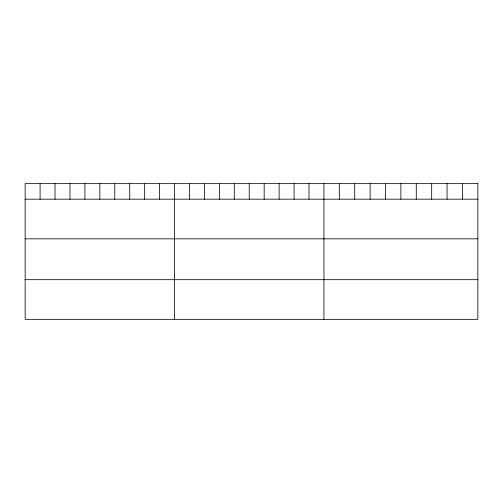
<?xml version="1.0" encoding="UTF-8"?>
<svg xmlns="http://www.w3.org/2000/svg" width="503" height="503" viewBox="0 0 503 503"><rect width="100%" height="100%" fill="white"/><g stroke="black" fill="none" stroke-linecap="round" stroke-linejoin="round"><path stroke-width="0.75" d="M25.15 199.182L477.85 199.182M25.15 238.837L477.85 238.837M25.15 279.687L477.85 279.687M462.458 183.658L462.458 199.182M447.066 183.658L447.066 199.182M431.675 183.658L431.675 199.182M416.283 183.658L416.283 199.182M400.891 183.658L400.891 199.182M385.499 183.658L385.499 199.182M370.107 183.658L370.107 199.182M354.716 183.658L354.716 199.182M339.324 183.658L339.324 199.182M323.932 183.658L323.932 319.342M308.993 183.658L308.993 199.182M294.054 183.658L294.054 199.182M279.115 183.658L279.115 199.182M264.176 183.658L264.176 199.182M249.237 183.658L249.237 199.182M234.297 183.658L234.297 199.182M219.358 183.658L219.358 199.182M204.419 183.658L204.419 199.182M189.48 183.658L189.48 199.182M174.541 183.658L174.541 319.342M159.602 183.658L159.602 199.182M144.663 183.658L144.663 199.182M129.724 183.658L129.724 199.182M114.785 183.658L114.785 199.182M99.846 183.658L99.846 199.182M84.906 183.658L84.906 199.182M69.967 183.658L69.967 199.182M55.028 183.658L55.028 199.182M40.089 183.658L40.089 199.182M477.85 183.658L25.15 183.658L25.15 319.342L477.85 319.342L477.85 183.658"/></g></svg>
